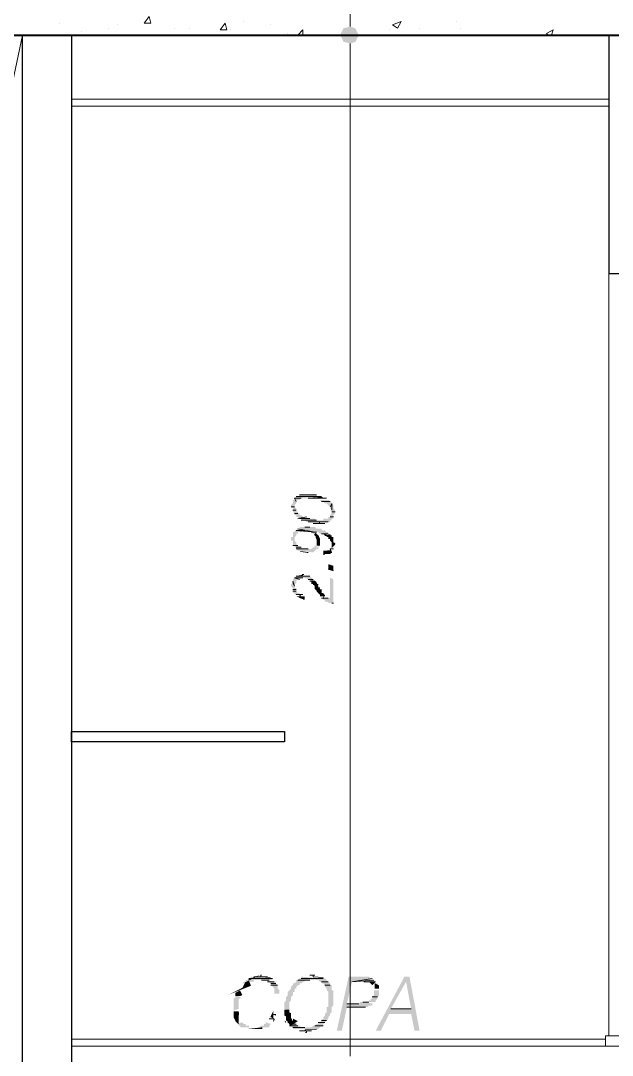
# Model space of a CAD drawing. Header units: millimetres. Extents: x 182 to 575, y -105 to 95.
# Drawn here: x 283.994 to 285.661, y 76.985 to 79.899 of the extents above; entities that cross this region are included whole.
import ezdxf

# ---------------------------------------------------------------- set-up
doc = ezdxf.new("R2010")
doc.units = ezdxf.units.MM
doc.header["$MEASUREMENT"] = 0
doc.layers.add('PDF_Geometry', color=7, linetype='Continuous')
doc.layers.add('PDF_Solid Fills', color=7, linetype='Continuous')

msp = doc.modelspace()

# ---------------------------------------------------------------- hatches: boundary and pattern name
at = {"layer": 'PDF_Solid Fills', "transparency": 33554559}
for points in [[(284.9040135875052, 79.83957675094484), (284.9230604393572, 79.83481664512473), (284.9373471853889, 79.83957675094484), (284.9468705980872, 79.85862357634167), (284.9373471853889, 79.87767365570673), (284.9230604393572, 79.88243376152684), (284.9040135875052, 79.87767365570673), (284.8944869208386, 79.85862357634167)], [(284.8563932435899, 78.53957635411945), (284.8611565769233, 78.53481624829934), (284.8659166562883, 78.53005294142102), (284.8659166562883, 78.52529283560094), (284.8706799896216, 78.52052950226758), (284.8706799896216, 78.51100608956918), (284.8659166562883, 78.50624275623585), (284.8659166562883, 78.50148267687075), (284.8611565769233, 78.50148267687075), (284.8611565769233, 78.49671934353742), (284.8468698308916, 78.49671934353742), (284.8468698308916, 78.49195923771734), (284.8278229790396, 78.49195923771734), (284.8230596457064, 78.49671934353742), (284.8040128203095, 78.49671934353742), (284.7992494869761, 78.50148267687075), (284.7897260478227, 78.50148267687075), (284.7849659684576, 78.50624275623585), (284.7802026351244, 78.50624275623585), (284.7802026351244, 78.51100608956918), (284.7754393017909, 78.51100608956918), (284.7754393017909, 78.51576942290251), (284.7706792224259, 78.51576942290251), (284.7706792224259, 78.52529283560094), (284.7659158890926, 78.53005294142102), (284.7659158890926, 78.53481624829934), (284.7706792224259, 78.53957635411945), (284.7706792224259, 78.54433968745278), (284.7754393017909, 78.54909976681787), (284.7802026351244, 78.54909976681787), (284.7849659684576, 78.55386310015118), (284.8468698308916, 78.55386310015118), (284.7706792224259, 78.5586264334845), (284.7659158890926, 78.55386310015118), (284.7659158890926, 78.54909976681787), (284.7611557832724, 78.54909976681787), (284.7611557832724, 78.53957635411945), (284.7563924763942, 78.53481624829934), (284.7563924763942, 78.53005294142102), (284.7611557832724, 78.52529283560094), (284.7611557832724, 78.51576942290251), (284.7659158890926, 78.51100608956918), (284.7659158890926, 78.50624275623585), (284.7706792224259, 78.50624275623585), (284.7706792224259, 78.50148267687075), (284.7754393017909, 78.50148267687075), (284.7754393017909, 78.49671934353742), (284.7849659684576, 78.49671934353742), (284.7849659684576, 78.49195923771734), (284.7944893811562, 78.49195923771734), (284.7992494869761, 78.48719593083902), (284.8659166562883, 78.48719593083902), (284.8659166562883, 78.49195923771734), (284.8706799896216, 78.49195923771734), (284.8706799896216, 78.49671934353742), (284.8754400954418, 78.49671934353742), (284.8754400954418, 78.50624275623585), (284.88020340232, 78.51100608956918), (284.88020340232, 78.52052950226758), (284.8754400954418, 78.52529283560094), (284.8754400954418, 78.53481624829934), (284.8611565769233, 78.54909976681787), (284.837346391738, 78.54909976681787), (284.8421064975581, 78.54433968745278), (284.8468698308916, 78.54433968745278), (284.8516299102565, 78.53957635411945)], [(284.8325830848598, 78.5586264334845), (284.8278229790396, 78.5633865128496), (284.7802026351244, 78.5633865128496), (284.7754393017909, 78.5586264334845)], [(284.8706799896216, 78.42529206840516), (284.88020340232, 78.43005214777025), (284.8754400954418, 78.43005214777025), (284.8754400954418, 78.44433889380198), (284.8706799896216, 78.44433889380198), (284.8706799896216, 78.44910222713528), (284.8659166562883, 78.44910222713528), (284.8468698308916, 78.45386233295542), (284.8516299102565, 78.44910222713528), (284.8563932435899, 78.44910222713528), (284.8563932435899, 78.44433889380198), (284.8611565769233, 78.44433889380198), (284.8611565769233, 78.43957881443689), (284.8659166562883, 78.43957881443689), (284.8659166562883, 78.43481548110356), (284.8706799896216, 78.43005214777025)], [(284.8468698308916, 78.39672180385489), (284.8659166562883, 78.39672180385489), (284.8706799896216, 78.40148188321996), (284.8706799896216, 78.40624521655332), (284.8468698308916, 78.40624521655332)], [(284.8611565769233, 78.35386479327289), (284.8754400954418, 78.34910145993956), (284.8754400954418, 78.36338820597129), (284.8611565769233, 78.3681483117914)], [(284.8011546932909, 78.32814940177306), (284.8040128203095, 78.32529127475436), (284.8087728996746, 78.32410166152013), (284.8087728996746, 78.32053119538926), (284.8135362330079, 78.32053119538926), (284.8278229790396, 78.31576786205594), (284.8135362330079, 78.33005460808769), (284.8087728996746, 78.3348147139078), (284.7706792224259, 78.3348147139078), (284.7659158890926, 78.33005460808769), (284.7611557832724, 78.32529127475436), (284.7611557832724, 78.31576786205594), (284.7563924763942, 78.31100452872263), (284.7563924763942, 78.30624444935754), (284.7611557832724, 78.3014811160242), (284.7611557832724, 78.2871975975057), (284.7659158890926, 78.2871975975057), (284.7659158890926, 78.28243426417234), (284.7802026351244, 78.28243426417234), (284.7802026351244, 78.2871975975057), (284.7754393017909, 78.2871975975057), (284.7706792224259, 78.29195770332578), (284.7706792224259, 78.3014811160242), (284.7659158890926, 78.3014811160242), (284.7659158890926, 78.31100452872263), (284.7706792224259, 78.31576786205594), (284.7706792224259, 78.32053119538926), (284.7754393017909, 78.32529127475436), (284.7802026351244, 78.32529127475436), (284.7849659684576, 78.33005460808769), (284.7897260478227, 78.33005460808769)], [(284.8516299102565, 78.26656082648813), (284.8516299102565, 78.26338743877551), (284.8611565769233, 78.26148158678251), (284.8611565769233, 78.25862410544218), (284.8754400954418, 78.25862410544218), (284.8754400954418, 78.32529127475436), (284.8659166562883, 78.33005460808769), (284.8659166562883, 78.27291085147394), (284.8468698308916, 78.27291085147394), (284.8468698308916, 78.26814751814061)], [(284.8468698308916, 78.28243426417234), (284.8468698308916, 78.2871975975057), (284.8421064975581, 78.2871975975057), (284.8421064975581, 78.29195770332578), (284.8278229790396, 78.29195770332578), (284.8325830848598, 78.2871975975057), (284.837346391738, 78.28243426417234), (284.837346391738, 78.27767418480727), (284.8516299102565, 78.27767418480727), (284.8516299102565, 78.28243426417234)], [(284.778614133913, 78.27449935268524), (284.7802026351244, 78.27291085147394), (284.7897260478227, 78.26973565755276), (284.7897260478227, 78.26814751814061), (284.7944893811562, 78.26814751814061), (284.7944893811562, 78.27767418480727), (284.7706792224259, 78.27767418480727)], [(284.6516316033783, 77.19195886734693), (284.6516316033783, 77.19671894671205), (284.7040120266588, 77.19671894671205), (284.7040120266588, 77.20148228004538), (284.6992519472936, 77.20148228004538), (284.6421081642249, 77.20624561337868), (284.6421081642249, 77.20148228004538), (284.6373448573466, 77.20148228004538), (284.6325847515265, 77.19671894671205), (284.6278214181931, 77.19671894671205), (284.6278214181931, 77.19195886734693), (284.6230613388281, 77.19195886734693), (284.6182980054947, 77.18719553401363), (284.6421081642249, 77.19195886734693)], [(284.8182995663412, 77.068147914966), (284.8135362330079, 77.0633878091459), (284.7849659684576, 77.0633878091459), (284.7802026351244, 77.068147914966), (284.7754393017909, 77.068147914966), (284.7706792224259, 77.0729112482993), (284.7659158890926, 77.0729112482993), (284.7659158890926, 77.07767132766443), (284.751632370574, 77.0729112482993), (284.751632370574, 77.068147914966), (284.7563924763942, 77.068147914966), (284.7611557832724, 77.0633878091459), (284.7611557832724, 77.05862450226758), (284.8325830848598, 77.05862450226758), (284.8421064975581, 77.068147914966), (284.8468698308916, 77.068147914966), (284.8468698308916, 77.0729112482993), (284.8611565769233, 77.08719799433106), (284.8611565769233, 77.09195807369616), (284.8659166562883, 77.09672140702952), (284.8659166562883, 77.1014815128496), (284.8706799896216, 77.10624481972792), (284.8706799896216, 77.12052833824643), (284.8754400954418, 77.12529167157976), (284.8754400954418, 77.16814868216176), (284.8706799896216, 77.16814868216176), (284.8706799896216, 77.18243542819351), (284.8659166562883, 77.18243542819351), (284.8659166562883, 77.18719553401363), (284.8611565769233, 77.19195886734693), (284.8563932435899, 77.19671894671205), (284.8516299102565, 77.20148228004538), (284.8468698308916, 77.20148228004538), (284.7849659684576, 77.20624561337868), (284.7849659684576, 77.20148228004538), (284.7802026351244, 77.20148228004538), (284.7754393017909, 77.19671894671205), (284.7706792224259, 77.19671894671205), (284.7706792224259, 77.19195886734693), (284.7659158890926, 77.18719553401363), (284.7611557832724, 77.18719553401363), (284.7611557832724, 77.18243542819351), (284.7563924763942, 77.1776721213152), (284.7563924763942, 77.17291201549509), (284.751632370574, 77.16814868216176), (284.7468690372407, 77.16338860279669), (284.7468690372407, 77.15386193613), (284.7421089578756, 77.14910185676496), (284.7421089578756, 77.13957841761149), (284.7373456245423, 77.13481508427816), (284.7373456245423, 77.11576825888136), (284.751632370574, 77.11100492554803), (284.751632370574, 77.13481508427816), (284.7563924763942, 77.13957841761149), (284.7563924763942, 77.14910185676496), (284.7611557832724, 77.15386193613), (284.7611557832724, 77.16338860279669), (284.7659158890926, 77.16338860279669), (284.7659158890926, 77.17291201549509), (284.7706792224259, 77.17291201549509), (284.7706792224259, 77.1776721213152), (284.7754393017909, 77.18243542819351), (284.7802026351244, 77.18243542819351), (284.7802026351244, 77.18719553401363), (284.7849659684576, 77.18719553401363), (284.7897260478227, 77.19195886734693), (284.7944893811562, 77.19195886734693), (284.7944893811562, 77.19671894671205), (284.8325830848598, 77.19671894671205), (284.837346391738, 77.19195886734693), (284.8421064975581, 77.19195886734693), (284.8421064975581, 77.18719553401363), (284.8468698308916, 77.18719553401363), (284.8516299102565, 77.18243542819351), (284.8516299102565, 77.1776721213152), (284.8563932435899, 77.17291201549509), (284.8563932435899, 77.16814868216176), (284.8611565769233, 77.16338860279669), (284.8611565769233, 77.12052833824643), (284.8563932435899, 77.12052833824643), (284.8563932435899, 77.10624481972792), (284.8516299102565, 77.1014815128496), (284.8516299102565, 77.09672140702952), (284.8468698308916, 77.09195807369616), (284.8468698308916, 77.08719799433106), (284.8421064975581, 77.08719799433106), (284.8421064975581, 77.08243466099776), (284.837346391738, 77.07767132766443), (284.8325830848598, 77.07767132766443), (284.8325830848598, 77.0729112482993), (284.8278229790396, 77.0729112482993), (284.8230596457064, 77.068147914966)], [(284.708775359992, 77.15862526946336), (284.7230588785105, 77.15862526946336), (284.7230588785105, 77.16814868216176), (284.7182987726904, 77.17291201549509), (284.7182987726904, 77.18243542819351), (284.7135354658121, 77.18719553401363), (284.7135354658121, 77.19195886734693), (284.708775359992, 77.19195886734693), (284.6849652012619, 77.19671894671205), (284.689725280627, 77.19195886734693), (284.6944886139603, 77.19195886734693), (284.6992519472936, 77.18719553401363), (284.6992519472936, 77.18243542819351), (284.7040120266588, 77.18243542819351), (284.7040120266588, 77.1776721213152), (284.708775359992, 77.17291201549509)], [(284.5992511536427, 77.15386193613), (284.5992511536427, 77.14910185676496), (284.5944878467645, 77.1443385234316), (284.5944878467645, 77.11100492554803), (284.6087745927963, 77.11576825888136), (284.6087745927963, 77.1443385234316), (284.6135346721613, 77.1443385234316), (284.6135346721613, 77.14910185676496)]]:
    msp.add_hatch(color=256, dxfattribs=at).paths.add_polyline_path(points)
h = msp.add_hatch(color=256, dxfattribs=at)
h.paths.add_polyline_path([(284.8278229790396, 78.4110053223734), (284.8325830848598, 78.4110053223734), (284.8325830848598, 78.41576542819351), (284.837346391738, 78.42052873507183), (284.837346391738, 78.43005214777025), (284.8325830848598, 78.42052873507183)])
h.paths.add_polyline_path([(284.7881393554356, 78.46179905326676), (284.8021074880347, 78.46052969697695), (284.8040128203095, 78.45862566628875), (284.8135362330079, 78.45862566628875), (284.8182995663412, 78.45386233295542), (284.8278229790396, 78.45386233295542), (284.8278229790396, 78.45862566628875), (284.8325830848598, 78.45862566628875), (284.837346391738, 78.45386233295542), (284.8611565769233, 78.45386233295542), (284.8611565769233, 78.45862566628875), (284.8563932435899, 78.45862566628875), (284.8516299102565, 78.46338574565382), (284.8421064975581, 78.46338574565382), (284.8421064975581, 78.46814907898718), (284.8278229790396, 78.46814907898718), (284.8230596457064, 78.47291241232048), (284.7802026351244, 78.47291241232048), (284.7802026351244, 78.46814907898718), (284.7754393017909, 78.46814907898718), (284.7706792224259, 78.46338574565382), (284.7659158890926, 78.46338574565382), (284.7659158890926, 78.45862566628875), (284.7611557832724, 78.45862566628875), (284.7611557832724, 78.44433889380198), (284.7563924763942, 78.44433889380198), (284.7563924763942, 78.43481548110356), (284.7611557832724, 78.43481548110356), (284.7611557832724, 78.42052873507183), (284.7659158890926, 78.42052873507183), (284.7659158890926, 78.41576862925172), (284.7706792224259, 78.41576862925172), (284.7706792224259, 78.4110053223734), (284.7754393017909, 78.40624521655332), (284.7802026351244, 78.40624521655332), (284.8182995663412, 78.40148188321996), (284.8230596457064, 78.40624521655332), (284.8278229790396, 78.4110053223734), (284.8278229790396, 78.42052873507183), (284.8230596457064, 78.42052873507183), (284.8230596457064, 78.41576862925172), (284.8182995663412, 78.41576862925172), (284.8135362330079, 78.4110053223734), (284.7897260478227, 78.4110053223734), (284.7849659684576, 78.41576862925172), (284.7802026351244, 78.41576862925172), (284.7754393017909, 78.42052873507183), (284.7706792224259, 78.42529206840516), (284.7706792224259, 78.43005214777025), (284.7659158890926, 78.43481548110356), (284.7659158890926, 78.44433889380198), (284.7706792224259, 78.44910222713528), (284.7706792224259, 78.45386233295542), (284.7754393017909, 78.45386233295542), (284.7754393017909, 78.45862566628875), (284.7849659684576, 78.45862566628875)])
h = msp.add_hatch(color=256, dxfattribs=at)
h.paths.add_polyline_path([(284.9992510213677, 77.18719553401363), (284.984964275336, 77.18719553401363), (284.9992510213677, 77.18243542819351)])
h.paths.add_polyline_path([(284.9897276086693, 77.16814868216176), (284.9897276086693, 77.15386193613), (284.984964275336, 77.14910185676496), (284.984964275336, 77.1443385234316), (284.9802041959709, 77.1443385234316), (284.9802041959709, 77.13957841761149), (284.9754408626376, 77.13957841761149), (284.9754408626376, 77.13481508427816), (284.9944877144894, 77.13481508427816), (284.9944877144894, 77.13957841761149), (284.9992510213677, 77.1443385234316), (284.9992510213677, 77.14910185676496), (285.0040111271878, 77.15386193613), (285.0040111271878, 77.16814868216176)])
h.paths.add_polyline_path([(284.9135370002037, 77.12052833824643), (284.9706775293042, 77.12052833824643), (284.9747603869872, 77.12461119592936), (284.984964275336, 77.12529167157976), (284.984964275336, 77.12945941065547), (284.9897276086693, 77.13005500491309), (284.9563940107856, 77.13481508427816), (284.9516307039074, 77.13481508427816), (284.9468705980872, 77.13005500491309), (284.9135370002037, 77.13005500491309), (284.9278205187222, 77.19195886734693), (284.9944877144894, 77.19195886734693), (284.9897276086693, 77.19671894671205), (284.984964275336, 77.20148228004538), (284.9802041959709, 77.20148228004538), (284.9754408626376, 77.20624561337868), (284.9182971060237, 77.20624561337868), (284.8849635081402, 77.05386439644747), (284.899250254172, 77.05386439644747)])
h.paths.add_polyline_path([(285.0944884816852, 77.11576825888136), (285.0373447250714, 77.11576825888136), (285.0802017356534, 77.19195886734693)])
h.paths.add_polyline_path([(285.1182986404153, 77.05386439644747), (285.0897251483518, 77.20624561337868), (285.0754416298332, 77.20624561337868), (284.9944877144894, 77.05386439644747), (285.0087744605211, 77.05386439644747), (285.0325846192513, 77.1014815128496), (285.0944884816852, 77.1014815128496), (285.1040118943836, 77.05386439644747)], flags=0)
h = msp.add_hatch(color=256, dxfattribs=at)
h.paths.add_polyline_path([(284.6135346721613, 77.068147914966), (284.6135346721613, 77.0633878091459), (284.6373448573466, 77.0633878091459), (284.6373448573466, 77.068147914966), (284.6278214181931, 77.068147914966), (284.6278214181931, 77.0729112482993), (284.6230613388281, 77.0729112482993), (284.6182980054947, 77.07767132766443), (284.6040112594629, 77.0729112482993), (284.6087745927963, 77.0729112482993), (284.6087745927963, 77.068147914966)])
h.paths.add_polyline_path([(284.6706784287751, 77.068147914966), (284.66591834941, 77.0633878091459), (284.6944886139603, 77.0633878091459), (284.6944886139603, 77.068147914966), (284.6992519472936, 77.0729112482993), (284.6849652012619, 77.07767132766443), (284.6849652012619, 77.0729112482993), (284.6802018679285, 77.0729112482993), (284.6802018679285, 77.068147914966)])

# ---------------------------------------------------------------- linework, layer by layer
at = {"layer": 'PDF_Geometry', "lineweight": 13}
for points in [[(284.9230604393572, 79.88243376152684), (284.9230604393572, 79.91100725359033), (284.9230604393572, 80.158625904384), (284.9230604393572, 80.18243608956917)], [(280.704013322955, 79.85862357634167), (293.1516328996746, 79.85862357634167)], [(283.3897281377698, 76.95862370861681), (283.9992497515265, 79.85862357634167)], [(284.9230604393572, 76.98243389380198), (284.9230604393572, 77.01100738586547), (284.9230604393572, 79.81100648639455), (284.9230604393572, 79.83481664512473)], [(284.1373441959709, 79.6776721213152), (285.6516328996746, 79.6776721213152)], [(284.1373441959709, 79.65862526946336), (285.6516328996746, 79.65862526946336)], [(285.6516328996746, 79.1871981266062), (285.6516328996746, 77.03957765041574)], [(284.7849659684576, 78.55386310015118), (284.7659158890926, 78.55386310015118), (284.7849659684576, 78.55386310015118)], [(284.7706792224259, 78.54433968745278), (284.7659158890926, 78.55386310015118), (284.7706792224259, 78.54433968745278)], [(284.7706792224259, 78.5586264334845), (284.8421064975581, 78.5586264334845), (284.7706792224259, 78.5586264334845)], [(284.837346391738, 78.5586264334845), (284.7754393017909, 78.5586264334845), (284.837346391738, 78.5586264334845)], [(284.8278229790396, 78.5633865128496), (284.7802026351244, 78.5633865128496), (284.8278229790396, 78.5633865128496)], [(284.8016311536429, 78.5633865128496), (284.7992511007327, 78.5633865128496), (284.7992494737487, 78.5633865128496), (284.804012807082, 78.5633865128496), (284.782584301791, 78.5633865128496)], [(284.8182995663412, 78.5633865128496), (284.7849659684576, 78.5633865128496), (284.8182995663412, 78.5633865128496)], [(284.7944893811562, 78.5633865128496), (284.8087728996746, 78.5633865128496), (284.7944893811562, 78.5633865128496)], [(284.8087728996746, 78.5633865128496), (284.7944893811562, 78.5633865128496), (284.8087728996746, 78.5633865128496)], [(284.8040111933254, 78.5586264334845), (284.804012807082, 78.5586264334845), (284.8444881642248, 78.55624476681785)], [(284.7563924763942, 78.53005294142102), (284.7659158890926, 78.53005294142102), (284.7563924763942, 78.53005294142102)], [(284.7611557832724, 78.52052950226758), (284.7706792224259, 78.52052950226758), (284.7611557832724, 78.52052950226758)], [(284.7659158890926, 78.51100608956918), (284.7754393017909, 78.51100608956918), (284.7659158890926, 78.51100608956918)], [(284.8659166562883, 78.53005294142102), (284.8706799896216, 78.53957635411945), (284.8659166562883, 78.53005294142102)], [(284.8706799896216, 78.52052950226758), (284.8706799896216, 78.53957635411945), (284.8706799896216, 78.52052950226758)], [(284.8611565769233, 78.48719593083902), (284.8040128203095, 78.48719593083902), (284.8611565769233, 78.48719593083902)], [(284.8040128203095, 78.48719593083902), (284.8611565769233, 78.48719593083902), (284.8040128203095, 78.48719593083902)], [(284.8182995663412, 78.48243582501891), (284.8516299102565, 78.48243582501891), (284.8182995663412, 78.48243582501891)], [(284.8349647382989, 78.48243582501891), (284.8373447912089, 78.48243582501891), (284.8254413123731, 78.48243582501891)], [(284.8421064975581, 78.48243582501891), (284.8278229790396, 78.48243582501891), (284.8421064975581, 78.48243582501891)], [(284.8278229790396, 78.48243582501891), (284.8421064975581, 78.48243582501891), (284.8278229790396, 78.48243582501891)], [(284.8302030319496, 78.48719593083902), (284.8349647382989, 78.48719593083902), (284.8373464049655, 78.48243582501891), (284.8325846986164, 78.48243582501891), (284.8325830716323, 78.48243582501891)], [(284.7944893811562, 78.46338574565382), (284.7706792224259, 78.46338574565382), (284.7944893811562, 78.46338574565382)], [(284.7944893811562, 78.47291241232048), (284.8087728996746, 78.47291241232048), (284.7944893811562, 78.47291241232048)], [(284.8135362330079, 78.45862566628875), (284.8278229790396, 78.45862566628875), (284.8135362330079, 78.45862566628875)], [(284.8421064975581, 78.45386233295542), (284.8611565769233, 78.45386233295542), (284.8421064975581, 78.45386233295542)], [(284.8492514843307, 78.45386233295542), (284.8540115769233, 78.45386233295542), (284.8659166562883, 78.45148228004538)], [(284.8230596457064, 78.44910222713528), (284.8325830848598, 78.44910222713528), (284.8230596457064, 78.44910222713528)], [(284.8325830848598, 78.44910222713528), (284.8230596457064, 78.44910222713528), (284.8325830848598, 78.44910222713528)], [(284.8516299102565, 78.44910222713528), (284.8659166562883, 78.44910222713528), (284.8516299102565, 78.44910222713528)], [(284.88020340232, 78.42529206840516), (284.8706799896216, 78.42529206840516), (284.88020340232, 78.42529206840516)], [(284.7754393017909, 78.42052873507183), (284.7611557832724, 78.42052873507183), (284.7754393017909, 78.42052873507183)], [(284.7706792224259, 78.4110053223734), (284.8040128203095, 78.4110053223734), (284.7706792224259, 78.4110053223734)], [(284.8040128203095, 78.4110053223734), (284.7706792224259, 78.4110053223734), (284.8040128203095, 78.4110053223734)], [(284.8016311536429, 78.40148188321996), (284.8040111933254, 78.40148188321996), (284.804012807082, 78.40148188321996), (284.804012807082, 78.40148188321996), (284.782584301791, 78.40386354988664)], [(284.8706799896216, 78.40148188321996), (284.8468698308916, 78.39672180385489), (284.8706799896216, 78.40148188321996)], [(284.8587749102566, 78.40624521655332), (284.8682983361825, 78.40624521655332), (284.8659166562883, 78.4110053223734)], [(284.8659166562883, 78.4110053223734), (284.8754400954418, 78.4110053223734), (284.8659166562883, 78.4110053223734)], [(284.7873460081403, 78.33957804724113), (284.7921077277168, 78.33957804724113), (284.7873443943836, 78.33957804724113), (284.7897260610503, 78.33719638057445), (284.7730592621085, 78.3348147139078)], [(284.8754400954418, 78.34910145993956), (284.8611565769233, 78.35386479327289), (284.8754400954418, 78.34910145993956)], [(284.7897260478227, 78.33005460808769), (284.7659158890926, 78.33005460808769), (284.7897260478227, 78.33005460808769)], [(284.7802026351244, 78.32529127475436), (284.7659158890926, 78.33005460808769), (284.7802026351244, 78.32529127475436)], [(284.8087728996746, 78.3348147139078), (284.7706792224259, 78.3348147139078), (284.8087728996746, 78.3348147139078)], [(284.7706792224259, 78.3348147139078), (284.8087728996746, 78.3348147139078), (284.7706792224259, 78.3348147139078)], [(284.8040128203095, 78.32529127475436), (284.8182995663412, 78.32529127475436), (284.8040128203095, 78.32529127475436)], [(284.8230596457064, 78.32053119538926), (284.8087728996746, 78.32053119538926), (284.8230596457064, 78.32053119538926)], [(284.8278229790396, 78.31576786205594), (284.8182995663412, 78.31576786205594), (284.8278229790396, 78.31576786205594)], [(284.8182995663412, 78.31100452872263), (284.8325830848598, 78.31100452872263), (284.8182995663412, 78.31100452872263)], [(284.7611557832724, 78.2967210102041), (284.7706792224259, 78.2967210102041), (284.7611557832724, 78.2967210102041)], [(284.7706792224259, 78.29195770332578), (284.7611557832724, 78.29195770332578), (284.7706792224259, 78.29195770332578)], [(284.7897260478227, 78.28243426417234), (284.7706792224259, 78.28243426417234), (284.7897260478227, 78.28243426417234)], [(284.7706792224259, 78.28243426417234), (284.7897260478227, 78.28243426417234), (284.7706792224259, 78.28243426417234)], [(284.782584301791, 78.27767418480727), (284.7802026351244, 78.28243426417234), (284.782584301791, 78.28243426417234)], [(284.837346391738, 78.3014811160242), (284.8230596457064, 78.3014811160242), (284.837346391738, 78.3014811160242)], [(284.8278229790396, 78.2967210102041), (284.837346391738, 78.2967210102041), (284.8278229790396, 78.2967210102041)], [(284.8325830848598, 78.2871975975057), (284.8421064975581, 78.2871975975057), (284.8325830848598, 78.2871975975057)], [(284.8421064975581, 78.27291085147394), (284.8563932435899, 78.27291085147394), (284.8421064975581, 78.27291085147394)], [(284.8611565769233, 78.27291085147394), (284.8468698308916, 78.27291085147394), (284.8611565769233, 78.27291085147394)], [(285.642106233008, 77.03005423771734), (284.1373441959709, 77.03005423771734)], [(285.642106233008, 77.01100738586547), (284.1373441959709, 77.01100738586547)]]:
    msp.add_lwpolyline(points, dxfattribs=at)
at = {"layer": 'PDF_Geometry', "lineweight": 0}
for points in [[(284.3563926086694, 79.91100725359033), (284.3611559155476, 79.89195717422524), (284.3421090901508, 79.89195717422524)], [(284.5706776615793, 79.89195717422524), (284.5754409949127, 79.8729103223734), (284.5563941430609, 79.8729103223734)], [(285.0659182171349, 79.8967205075586), (285.0563948044365, 79.87767365570673), (285.0421080584048, 79.8871970948602)]]:
    msp.add_lwpolyline(points, close=True, dxfattribs=at)
for points in [[(284.1040138520556, 79.89195717422524), (284.1040138520556, 79.89195717422524)], [(284.2659184816852, 79.8871970948602), (284.2659184816852, 79.8871970948602)], [(284.3563926086694, 79.89195717422524), (284.3563926086694, 79.89195717422524)], [(284.6230613388281, 79.8967205075586), (284.6230613388281, 79.8967205075586)], [(284.6992519472936, 79.8871970948602), (284.6992519472936, 79.8871970948602)], [(285.2230595134312, 79.8967205075586), (285.2230595134312, 79.8967205075586)], [(284.1659176880344, 79.86815024300833), (284.1659176880344, 79.86815024300833)], [(284.2421082965, 79.87767365570673), (284.2421082965, 79.87767365570673)], [(284.4278231113148, 79.87767365570673), (284.4278231113148, 79.87767365570673)], [(284.4706801218967, 79.87767365570673), (284.4706801218967, 79.87767365570673)], [(284.5849644076111, 79.8729103223734), (284.5849644076111, 79.8729103223734)], [(284.7468690372407, 79.863386909675), (284.7468690372407, 79.863386909675)], [(284.7754393017909, 79.85862357634167), (284.7897260478227, 79.8729103223734), (284.7897260478227, 79.85862357634167)], [(285.0325846192513, 79.8729103223734), (285.0325846192513, 79.8729103223734)], [(285.0802017356534, 79.85862357634167), (285.0802017356534, 79.85862357634167)], [(285.1182986404153, 79.87767365570673), (285.1182986404153, 79.87767365570673)], [(285.2325829525847, 79.87767365570673), (285.2325829525847, 79.87767365570673)], [(285.4802016033783, 79.85862357634167), (285.4754414975581, 79.863386909675), (285.4944883494101, 79.8729103223734), (285.4897250160767, 79.85862357634167)]]:
    msp.add_lwpolyline(points, dxfattribs=at)
at = {"layer": 'PDF_Geometry', "lineweight": 40}
msp.add_lwpolyline([(281.4802028996745, 79.85862357634167), (292.2278222118439, 79.85862357634167)], dxfattribs=at)
at = {"layer": 'PDF_Geometry', "lineweight": 25}
msp.add_lwpolyline([(283.9992497515265, 76.95862370861681), (283.9992497515265, 79.85862357634167), (284.1373441959709, 79.85862357634167), (284.1373441959709, 76.95862370861681)], dxfattribs=at)
at = {"layer": 'PDF_Geometry', "lineweight": 13}
for points in [[(284.8325830848598, 79.85862357634167), (285.3087735610503, 79.85862357634167)], [(284.8040128203095, 78.55386310015118), (284.8516299102565, 78.55386310015118), (284.8040128203095, 78.55386310015118)], [(284.8135362330079, 78.55386310015118), (284.8563932435899, 78.55386310015118), (284.8135362330079, 78.55386310015118)], [(284.8421064975581, 78.54433968745278), (284.8659166562883, 78.54433968745278), (284.8421064975581, 78.54433968745278)], [(284.8706799896216, 78.51576942290251), (284.88020340232, 78.51576942290251), (284.8706799896216, 78.51576942290251)], [(284.7992494869761, 78.50148267687075), (284.7754393017909, 78.49671934353742), (284.7992494869761, 78.50148267687075)], [(284.7802026351244, 78.49671934353742), (284.8087728996746, 78.49671934353742), (284.7802026351244, 78.49671934353742)], [(284.8087728996746, 78.49671934353742), (284.7802026351244, 78.49671934353742), (284.8087728996746, 78.49671934353742)], [(284.8278229790396, 78.49195923771734), (284.7849659684576, 78.49195923771734), (284.8278229790396, 78.49195923771734)], [(284.8754400954418, 78.50148267687075), (284.8659166562883, 78.50148267687075), (284.8754400954418, 78.50148267687075)], [(284.8659166562883, 78.50148267687075), (284.8754400954418, 78.50148267687075), (284.8659166562883, 78.50148267687075)], [(284.7706792224259, 78.46338574565382), (284.8230596457064, 78.45862566628875), (284.7706792224259, 78.46338574565382)], [(284.7754393017909, 78.46814907898718), (284.8230596457064, 78.45862566628875), (284.7754393017909, 78.46814907898718)], [(284.7849659684576, 78.41576862925172), (284.7706792224259, 78.41576862925172), (284.7849659684576, 78.41576862925172)], [(284.7897260478227, 78.4110053223734), (284.7706792224259, 78.4110053223734), (284.7897260478227, 78.4110053223734)], [(284.8516299102565, 78.39672180385489), (284.8468698308916, 78.39672180385489), (284.8516299102565, 78.39672180385489)], [(284.7611557832724, 78.32053119538926), (284.7659158890926, 78.30624444935754), (284.7611557832724, 78.32053119538926)], [(284.7611557832724, 78.31576786205594), (284.7659158890926, 78.30624444935754), (284.7611557832724, 78.31576786205594)], [(284.8706799896216, 78.25862410544218), (284.8754400954418, 78.25862410544218), (284.8706799896216, 78.25862410544218)]]:
    msp.add_lwpolyline(points, close=True, dxfattribs=at)
at = {"layer": 'PDF_Geometry', "lineweight": 25}
for points in [[(285.789727344119, 79.85862357634167), (285.6516328996746, 79.85862357634167), (285.6516328996746, 79.1871981266062), (285.789727344119, 79.1871981266062)], [(284.7373456245423, 77.89672114247924), (284.7373456245423, 77.86814765041572), (284.1373441959709, 77.86814765041572), (284.1373441959709, 77.89672114247924)]]:
    msp.add_lwpolyline(points, close=True, dxfattribs=at)
at = {"layer": 'PDF_Geometry', "lineweight": 13}
for points in [[(284.8230612726904, 78.45386233295542, 0.006734088405615216, 0.006734088405615216, 0), (284.8254413123731, 78.45148228004538, 0.006734088405615216, 0.006734088405615216, 0), (284.8302030319496, 78.44672056046866, 0.009523412698418573, 0.009523412698418573, 0), (284.8302030319496, 78.44433889380198, 0.009523412698418573, 0.009523412698418573, 0), (284.832584685389, 78.43957881443689, 0.009523412698418573, 0.009523412698418573, 0), (284.832584685389, 78.43481548110356, 0.009523412698418573, 0.009523412698418573, 0), (284.832584685389, 78.42052873507183, 0, 0, 0)], [(284.8754416959709, 78.42767210808768, 0.009523412698411806, 0.009523412698411806, 0), (284.8754416959709, 78.42291040173848, 0.009523412698411806, 0.009523412698411806, 0), (284.8754416959709, 78.41814868216176, 0, 0, 0), (284.8730600293042, 78.41576862925172, 0, 0, 0), (284.8706783758651, 78.41338697581259, 0, 0, 0), (284.8706783758651, 78.40862526946336, 0, 0, 0)], [(284.8468682039074, 78.27767418480727, 0.01428674603175074, 0.01428674603175074, 0), (284.849249870574, 78.27767418480727, 0, 0, 0), (284.849249870574, 78.27291085147394, 0, 0, 0), (284.8540132039075, 78.27291085147394, 0, 0, 0)]]:
    msp.add_lwpolyline(points, format="xyseb", dxfattribs=at)
for points, const_width in [([(284.8135362330079, 78.31814952872261), (284.8230612726904, 78.31576786205594), (284.8254413256005, 78.31100452872263), (284.8278213652831, 78.30624444935754), (284.8278213652831, 78.3014811160242)], 0.009523439153433682), ([(284.8349647382989, 78.3014811160242), (284.832584685389, 78.29910106311414), (284.8349647382989, 78.2967210102041), (284.8349647382989, 78.29195770332578)], 0.01428351851852009)]:
    msp.add_lwpolyline(points, dxfattribs=dict(at, const_width=const_width))
at = {"layer": 'PDF_Geometry', "lineweight": 20}
for points in [[(284.6397265107857, 77.1895772006803, 0.0190500793650829, 0.0190500793650829, 0), (284.6278214314206, 77.18481548110356, 0.01009421955741032, 0.01009421955741032, 0), (284.6230597118439, 77.18243542819351, 0, 0, 0), (284.6206780451772, 77.1776721213152, 0, 0, 0), (284.6159179658122, 77.17529206840516, 0, 0, 0), (284.6135362991455, 77.17053034882844, 0, 0, 0), (284.6135362991455, 77.16576864247921, 0, 0, 0), (284.6087745795688, 77.16100693613004, 0, 0, 0)], [(284.9897276086693, 77.18719553401363, 0.01346815810470028, 0.01346815810470028, 0), (284.9849642885634, 77.19195886734693, 0, 0, 0), (284.9682974896217, 77.19195886734693, 0, 0, 0)], [(284.9921076483519, 77.18481548110356, 0, 0, 0), (284.9921076483519, 77.18005377475436, 0.01428351851852009, 0.01428351851852009, 0), (284.9968693679285, 77.1776721213152, 0.01428351851852009, 0.01428351851852009, 0), (284.9968693679285, 77.17291201549509, 0, 0, 0), (284.9968693679285, 77.16814868216176, 0, 0, 0)], [(284.6016312197804, 77.11338659221465, 0, 0, 0), (284.6016312197804, 77.10862487263796, 0.01428674603174397, 0.01428674603174397, 0), (284.6016312197804, 77.10386316628876, 0.01428674603174397, 0.01428674603174397, 0), (284.6016312197804, 77.09910145993956, 0.01904682539683038, 0.01904682539683038, 0), (284.6040112594629, 77.09433974036281, 0.01009426632064528, 0.01009426632064528, 0), (284.6040112594629, 77.08957803401364, 0.01904685185185226, 0.01904685185185226, 0), (284.6087745795688, 77.08481632766441, 0, 0, 0), (284.6087745795688, 77.08005299433108, 0, 0, 0), (284.6040112594629, 77.07529128798188, 0, 0, 0)], [(284.6730584816851, 77.0633878091459, 0, 0, 0), (284.6516316033783, 77.06100615570674, 0.0476203439153402, 0.0476203439153402, 0), (284.6516316033783, 77.05862450226758, 0, 0, 0), (284.6516315901507, 77.05862450226758, 0, 0, 0), (284.6516315901507, 77.05386439644747, 0, 0, 0), (284.6516315901507, 77.05386439644747, 0, 0, 0), (284.6516316033783, 77.05386439644747, 0, 0, 0), (284.6516315901507, 77.05386439644747, 0, 0, 0), (284.6516299763942, 77.05386439644747, 0, 0, 0)], [(284.7063937065529, 77.09910145993956, 0, 0, 0), (284.7063937065529, 77.09433974036281, 0.01428674603175074, 0.01428674603175074, 0), (284.7040120398863, 77.08957803401364, 0, 0, 0), (284.7016319869762, 77.08481632766441, 0, 0, 0), (284.6968686536429, 77.08243466099776, 0, 0, 0), (284.6968686536429, 77.07767132766443, 0, 0, 0), (284.7016319869762, 77.07529128798188, 0, 0, 0)]]:
    msp.add_lwpolyline(points, format="xyseb", dxfattribs=at)
for points in [[(284.6373448573466, 77.20148228004538), (284.7040120266588, 77.20148228004538), (284.6373448573466, 77.20148228004538)], [(284.689725280627, 77.20624561337868), (284.6516316033783, 77.20624561337868), (284.689725280627, 77.20624561337868)], [(284.6730600954418, 77.21100569274378), (284.6706800557592, 77.21100569274378), (284.6706784420027, 77.21100569274378), (284.6706784420027, 77.20624561337868), (284.6706784420027, 77.20624561337868), (284.6706784420027, 77.20624561337868), (284.696870280627, 77.20386394671203)], [(284.7849659684576, 77.20148228004538), (284.8468698308916, 77.20148228004538), (284.7849659684576, 77.20148228004538)], [(284.8087728996746, 77.21100569274378), (284.8230596457064, 77.21100569274378), (284.8087728996746, 77.21100569274378)], [(284.8159178996747, 77.21100569274378), (284.8135362330079, 77.21100569274378), (284.8182979393572, 77.21100569274378), (284.8182979525847, 77.20862565306126), (284.8182979393572, 77.20624561337868), (284.8182979393572, 77.20624561337868), (284.8182979393572, 77.20624561337868), (284.8468698308916, 77.20386394671203)], [(284.6825835345952, 77.19671894671205), (284.6944886139603, 77.19671894671205), (284.6730600954418, 77.19671894671205)], [(284.689725280627, 77.19195886734693), (284.708775359992, 77.19195886734693), (284.689725280627, 77.19195886734693)], [(284.6992519472936, 77.18719553401363), (284.7135354658121, 77.18719553401363), (284.6992519472936, 77.18719553401363)], [(284.7182987726904, 77.18243542819351), (284.6992519472936, 77.18243542819351), (284.7182987726904, 77.18243542819351)], [(284.8087728996746, 77.19671894671205), (284.7754393017909, 77.19671894671205), (284.8087728996746, 77.19671894671205)], [(284.8611565769233, 77.19195886734693), (284.8421064975581, 77.19195886734693), (284.8611565769233, 77.19195886734693)], [(284.8516299102565, 77.18243542819351), (284.8659166562883, 77.18243542819351), (284.8516299102565, 77.18243542819351)], [(284.9992510213677, 77.14910185676496), (284.984964275336, 77.14910185676496), (284.9992510213677, 77.14910185676496)], [(284.9135370002037, 77.13005500491309), (284.9468705980872, 77.13005500491309), (284.9135370002037, 77.13005500491309)], [(284.9659174499392, 77.12052833824643), (284.9135370002037, 77.12052833824643), (284.9659174499392, 77.12052833824643)], [(284.9587740636957, 77.13481508427816), (284.9754408626376, 77.13481508427816), (284.9682974896217, 77.13481508427816)], [(285.0373447250714, 77.11576825888136), (285.0944884816852, 77.11576825888136), (285.0373447250714, 77.11576825888136)], [(284.6944886139603, 77.08719799433106), (284.708775359992, 77.08719799433106), (284.6944886139603, 77.08719799433106)], [(284.7659158890926, 77.07767132766443), (284.7468690372407, 77.07767132766443), (284.7659158890926, 77.07767132766443)], [(284.751632370574, 77.0729112482993), (284.7706792224259, 77.0729112482993), (284.751632370574, 77.0729112482993)], [(284.7754393017909, 77.068147914966), (284.751632370574, 77.068147914966), (284.7754393017909, 77.068147914966)], [(284.7944893811562, 77.0633878091459), (284.7611557832724, 77.0633878091459), (284.7944893811562, 77.0633878091459)], [(284.8135362330079, 77.05386439644747), (284.7802026351244, 77.05386439644747), (284.8135362330079, 77.05386439644747)], [(284.7968694340661, 77.04910106311414), (284.7992511007327, 77.04910106311414), (284.7992494737487, 77.05148272978082), (284.7992511007327, 77.05386439644747), (284.7944877673995, 77.05386439644747), (284.7944893943836, 77.05386439644747), (284.7968694340661, 77.05624444935754), (284.8278229790396, 77.05862450226758)], [(284.8230596457064, 77.068147914966), (284.8468698308916, 77.068147914966), (284.8230596457064, 77.068147914966)], [(284.8516299102565, 77.07767132766443), (284.8325830848598, 77.07767132766443), (284.8516299102565, 77.07767132766443)], [(284.8563932435899, 77.08243466099776), (284.8421064975581, 77.08243466099776), (284.8563932435899, 77.08243466099776)]]:
    msp.add_lwpolyline(points, dxfattribs=at)
for points in [[(284.984964275336, 77.20148228004538), (284.9278205187222, 77.19195886734693), (284.984964275336, 77.20148228004538)], [(284.9897276086693, 77.19671894671205), (284.9278205187222, 77.19195886734693), (284.9897276086693, 77.19671894671205)], [(284.9944877144894, 77.19195886734693), (284.9611541166058, 77.19195886734693), (284.9944877144894, 77.19195886734693)], [(284.9516307039074, 77.12052833824643), (284.9135370002037, 77.12052833824643), (284.9516307039074, 77.12052833824643)], [(285.7992507832726, 77.03957765041574), (285.7992507832726, 77.01100738586547), (285.642106233008, 77.01100738586547), (285.642106233008, 77.03957765041574)]]:
    msp.add_lwpolyline(points, close=True, dxfattribs=at)
for points, const_width in [([(284.615916338828, 77.16100693613004), (284.606392912902, 77.1562436027967), (284.606392912902, 77.15148189644748)], 0.01428351851852009), ([(284.7444889975582, 77.11338659221465), (284.7444889975582, 77.11100492554803), (284.7444889975582, 77.10624481972792), (284.7444889975582, 77.1014815128496), (284.7492507171349, 77.09910145993956), (284.7492507171349, 77.09433974036281), (284.7492507171349, 77.08957803401364)], 0.01428674603174397), ([(284.7563924763942, 77.08957803401364), (284.751632370574, 77.08719799433106), (284.751632370574, 77.08243466099776), (284.7563924631667, 77.08005299433108), (284.7492507039075, 77.07529128798188)], 0.01904682539682361)]:
    msp.add_lwpolyline(points, dxfattribs=dict(at, const_width=const_width))
at = {"layer": 'PDF_Solid Fills', "transparency": 33554559}
for points in [[(284.7135354658121, 77.09672140702952), (284.6992519472936, 77.1014815128496), (284.7135354658121, 77.1014815128496)], [(284.6563916827433, 77.05386439644747), (284.6516316033783, 77.05386439644747), (284.6468682700449, 77.05386439644747)], [(284.6563916827433, 77.05386439644747), (284.6563916827433, 77.05386439644747), (284.6516316033783, 77.05386439644747)]]:
    msp.add_solid(points, dxfattribs=at)

doc.saveas('drawing.dxf')
